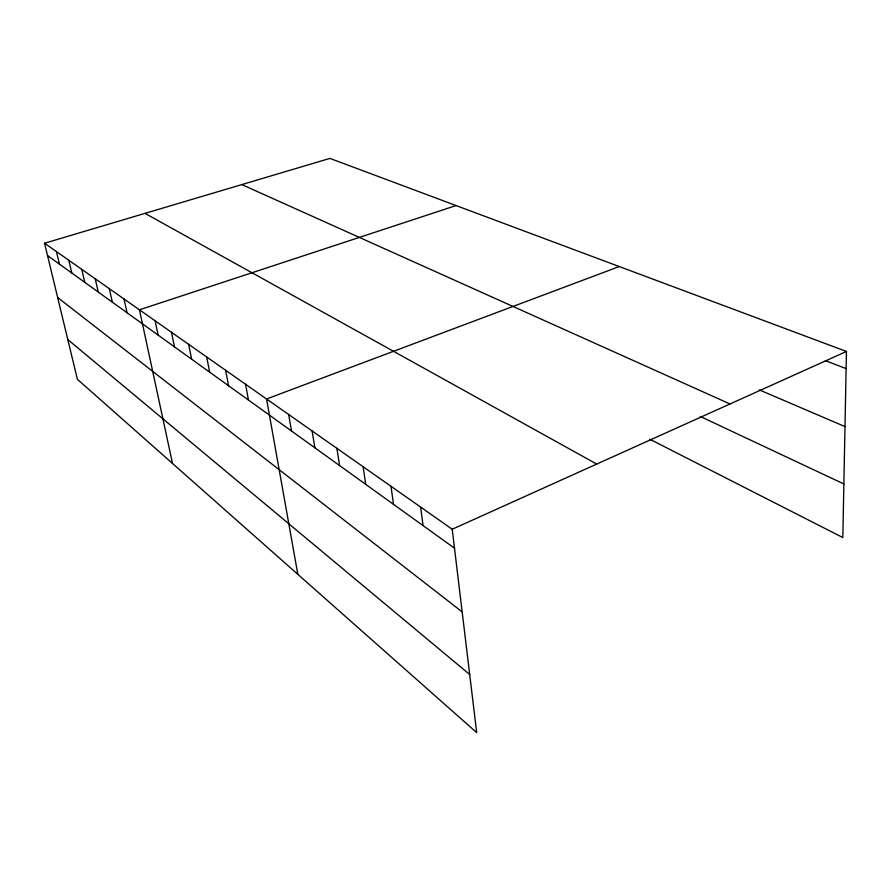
<?xml version="1.0" encoding="UTF-8"?>
<svg xmlns="http://www.w3.org/2000/svg" width="891" height="891" viewBox="0 0 891 891"><rect width="100%" height="100%" fill="white"/><g stroke="black" fill="none" stroke-linecap="round" stroke-linejoin="round"><path stroke-width="1.34" d="M44.55 243.232L452.216 529.243L476.685 732.591L77.394 379.299L44.55 243.232L329.915 158.409L846.45 351.455L842.83 537.54L649.884 439.274M452.216 529.243L846.45 351.455M619.256 266.554L266.554 398.979L297.828 574.339M456.069 205.565L139.442 309.801L172.52 463.454M825.4 360.632L846.116 368.629M759.288 389.879L844.991 426.589M241.817 184.593L729.996 403.968M700.281 416.453L843.877 483.98M144.999 213.372L596.725 464.077M47.524 255.572L454.499 548.199M57.659 297.527L462.162 611.883M67.805 339.582L469.702 674.509M56.445 251.585L59.441 264.137M68.841 260.272L71.837 273.047M81.76 269.338L84.768 282.347M95.248 278.794L98.255 292.048M109.326 288.673L112.344 302.172M124.038 298.997L127.057 312.752M155.09 320.782L158.097 335.072M171.473 332.276L174.48 346.855M188.647 344.327L191.643 359.196M206.679 356.979L209.652 372.137M225.623 370.266L228.575 385.747M245.548 384.255L248.466 400.059M288.695 414.527L291.535 431.021M312.106 430.943L314.879 447.805M336.865 448.318L339.571 465.559M363.116 466.728L365.744 484.37M390.982 486.286L393.51 504.339M420.63 507.079L423.047 525.579"/></g></svg>
